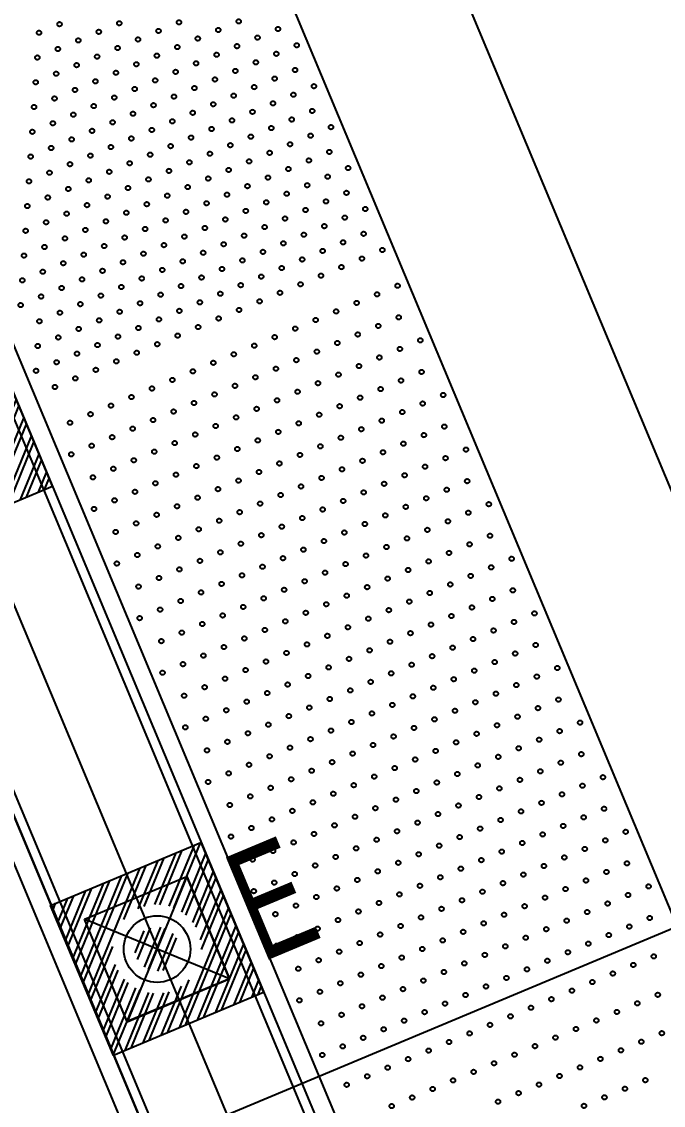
# Model space of a CAD drawing. Header units: millimetres. Extents: x 768159 to 833032, y -1374957 to -1225629.
# Drawn here: x 790421 to 791289, y -1316787 to -1315322 of the extents above; entities that cross this region are included whole.
import ezdxf
from ezdxf.enums import TextEntityAlignment as Align
from ezdxf.xclip import XClip

# ---------------------------------------------------------------- set-up
doc = ezdxf.new("R2010")
doc.units = ezdxf.units.MM
doc.header["$LTSCALE"] = 10
doc.header["$MEASUREMENT"] = 0
doc.header["$XCLIPFRAME"] = 0
doc.linetypes.add('ACAD_ISO05W100', pattern=[33, 24, -3, 0, -3, 0, -3])
doc.linetypes.add('CENTER', pattern=[50.8, 31.75, -6.35, 6.35, -6.35])
for name, color, linetype in [('I—平顶—分格线', 8, 'Continuous'), ('I—平顶—填充01(线状)', 8, 'Continuous'), ('I—平顶—暖通', 144, 'Continuous'), ('I—平顶—消防设施', 10, 'Continuous'), ('I—平顶—灯具', 62, 'Continuous'), ('I—平顶—造型', 122, 'Continuous')]:
    doc.layers.add(name, color=color, linetype=linetype)
doc.styles.add('平顶图图例(客房区A2）$0$XD2008', font='SIMYOU.TTF', dxfattribs={"width": 0.7})

# ---------------------------------------------------------------- blocks, each defined once
blk = doc.blocks.new('*U1700')
for p, q in [((269.01, 80.59), (3847.14, 80.59)), ((273.75, 75.85), (3842.4, 75.85)), ((273.75, 40.3), (3842.4, 40.3)), ((3847.14, 0), (269.01, 0)), ((3842.4, 4.74), (273.75, 4.74))]:
    blk.add_line(p, q)
blk = doc.blocks.new('应急照明灯')
at = {"ltscale": 250}
for p, q in [((-150, -150), (-150, 150)), ((-150, 150), (150, 150)), ((150, 150), (-150, -150)), ((150, -150), (-150, 150)), ((150, -150), (150, 150)), ((-150, -150), (150, -150))]:
    blk.add_line(p, q, dxfattribs=at)
blk.add_circle((0, 0), 90, dxfattribs=at)
at = {"style": '平顶图图例(客房区A2）$0$XD2008', "width": 0.7}
blk.add_text('E', height=300, dxfattribs=at).set_placement((338, -142.9), align=Align.CENTER)
blk = doc.blocks.new('4560')
at = {"layer": 'I—平顶—分格线', "color": 1}
for centre in [(-2960, -20), (-2880, -20), (-2800, -20), (-2720, -20), (-2640, -20), (-2560, -20), (-2480, -20), (-2400, -20), (-2320, -20), (-2240, -20), (-2160, -20), (-2080, -20), (-2920, -35), (-2840, -35), (-2760, -35), (-2680, -35), (-2600, -35), (-2520, -35), (-2440, -35), (-2360, -35), (-2280, -35), (-2200, -35), (-2120, -35), (-2960, -50), (-2880, -50), (-2800, -50), (-2720, -50), (-2640, -50), (-2560, -50), (-2480, -50), (-2400, -50), (-2320, -50), (-2240, -50), (-2160, -50), (-2080, -50), (-2920, -65), (-2840, -65), (-2760, -65), (-2680, -65), (-2600, -65), (-2520, -65), (-2440, -65), (-2360, -65), (-2280, -65), (-2200, -65), (-2120, -65), (-2960, -80), (-2880, -80), (-2800, -80), (-2720, -80), (-2640, -80), (-2560, -80), (-2480, -80), (-2400, -80), (-2320, -80), (-2240, -80), (-2160, -80), (-2080, -80), (-2920, -95), (-2840, -95), (-2760, -95), (-2680, -95), (-2600, -95), (-2520, -95), (-2440, -95), (-2360, -95), (-2280, -95), (-2200, -95), (-2120, -95), (-2960, -110), (-2880, -110), (-2800, -110), (-2720, -110), (-2640, -110), (-2560, -110), (-2480, -110), (-2400, -110), (-2320, -110), (-2240, -110), (-2160, -110), (-2080, -110), (-2920, -125), (-2840, -125), (-2760, -125), (-2680, -125), (-2600, -125), (-2520, -125), (-2440, -125), (-2360, -125), (-2280, -125), (-2200, -125), (-2120, -125), (-2960, -140), (-2880, -140), (-2800, -140), (-2720, -140), (-2640, -140), (-2560, -140), (-2480, -140), (-2400, -140), (-2320, -140), (-2240, -140), (-2160, -140), (-2080, -140), (-2920, -155), (-2840, -155), (-2760, -155), (-2680, -155), (-2600, -155), (-2520, -155), (-2440, -155), (-2360, -155), (-2280, -155), (-2200, -155), (-2120, -155), (-2960, -170), (-2880, -170), (-2800, -170), (-2720, -170), (-2640, -170), (-2560, -170), (-2480, -170), (-2400, -170), (-2320, -170), (-2240, -170), (-2160, -170), (-2080, -170), (-2920, -185), (-2840, -185), (-2760, -185), (-2680, -185), (-2600, -185), (-2520, -185), (-2440, -185), (-2360, -185), (-2280, -185), (-2200, -185), (-2120, -185), (-2960, -200), (-2880, -200), (-2800, -200), (-2720, -200), (-2640, -200), (-2560, -200), (-2480, -200), (-2400, -200), (-2320, -200), (-2240, -200), (-2160, -200), (-2080, -200), (-2920, -215), (-2840, -215), (-2760, -215), (-2680, -215), (-2600, -215), (-2520, -215), (-2440, -215), (-2360, -215), (-2280, -215), (-2200, -215), (-2120, -215), (-2960, -230), (-2880, -230), (-2800, -230), (-2720, -230), (-2640, -230), (-2560, -230), (-2480, -230), (-2400, -230), (-2320, -230), (-2240, -230), (-2160, -230), (-2080, -230), (-2920, -245), (-2840, -245), (-2760, -245), (-2680, -245), (-2600, -245), (-2520, -245), (-2440, -245), (-2360, -245), (-2280, -245), (-2200, -245), (-2120, -245), (-2960, -260), (-2880, -260), (-2800, -260), (-2720, -260), (-2640, -260), (-2560, -260), (-2480, -260), (-2400, -260), (-2320, -260), (-2240, -260), (-2160, -260), (-2080, -260), (-2920, -275), (-2840, -275), (-2760, -275), (-2680, -275), (-2600, -275), (-2520, -275), (-2440, -275), (-2360, -275), (-2280, -275), (-2200, -275), (-2120, -275), (-2960, -290), (-2880, -290), (-2800, -290), (-2720, -290), (-2640, -290), (-2560, -290), (-2480, -290), (-2400, -290), (-2320, -290), (-2240, -290), (-2160, -290), (-2080, -290), (-2920, -305), (-2840, -305), (-2760, -305), (-2680, -305), (-2600, -305), (-2520, -305), (-2440, -305), (-2360, -305), (-2280, -305), (-2200, -305), (-2120, -305), (-2960, -320), (-2880, -320), (-2800, -320), (-2720, -320), (-2640, -320), (-2560, -320), (-2480, -320), (-2400, -320), (-2320, -320), (-2240, -320), (-2160, -320), (-2080, -320), (-2920, -335), (-2840, -335), (-2760, -335), (-2680, -335), (-2600, -335), (-2520, -335), (-2440, -335), (-2360, -335), (-2280, -335), (-2200, -335), (-2120, -335), (-2960, -350), (-2880, -350), (-2800, -350), (-2720, -350), (-2640, -350), (-2560, -350), (-2480, -350), (-2400, -350), (-2320, -350), (-2240, -350), (-2160, -350), (-2080, -350), (-2920, -365), (-2840, -365), (-2760, -365), (-2680, -365), (-2600, -365), (-2520, -365), (-2440, -365), (-2360, -365), (-2280, -365), (-2200, -365), (-2120, -365), (-2960, -380), (-2880, -380), (-2800, -380), (-2720, -380), (-2640, -380), (-2560, -380), (-2480, -380), (-2400, -380), (-2320, -380), (-2240, -380), (-2160, -380), (-2080, -380), (-2920, -395), (-2840, -395), (-2760, -395), (-2680, -395), (-2600, -395), (-2520, -395), (-2440, -395), (-2360, -395), (-2280, -395), (-2200, -395), (-2120, -395), (-2960, -410), (-2880, -410), (-2800, -410), (-2720, -410), (-2640, -410), (-2560, -410), (-2480, -410), (-2400, -410), (-2320, -410), (-2240, -410), (-2160, -410), (-2080, -410), (-2920, -425), (-2840, -425), (-2760, -425), (-2680, -425), (-2600, -425), (-2520, -425), (-2440, -425), (-2360, -425), (-2280, -425), (-2200, -425), (-2120, -425), (-2960, -440), (-2880, -440), (-2800, -440), (-2720, -440), (-2640, -440), (-2560, -440), (-2480, -440), (-2400, -440), (-2320, -440), (-2240, -440), (-2160, -440), (-2080, -440), (-2920, -455), (-2840, -455), (-2760, -455), (-2680, -455), (-2600, -455), (-2520, -455), (-2440, -455), (-2360, -455), (-2280, -455), (-2200, -455), (-2120, -455), (-2960, -470), (-2880, -470), (-2800, -470), (-2720, -470), (-2640, -470), (-2560, -470), (-2480, -470), (-2400, -470), (-2320, -470), (-2240, -470), (-2160, -470), (-2080, -470), (-2920, -485), (-2840, -485), (-2760, -485), (-2680, -485), (-2600, -485), (-2520, -485), (-2440, -485), (-2360, -485), (-2280, -485), (-2200, -485), (-2120, -485), (-2960, -500), (-2880, -500), (-2800, -500), (-2720, -500), (-2640, -500), (-2560, -500), (-2480, -500), (-2400, -500), (-2320, -500), (-2240, -500), (-2160, -500), (-2080, -500), (-2920, -515), (-2840, -515), (-2760, -515), (-2680, -515), (-2600, -515), (-2520, -515), (-2440, -515), (-2360, -515), (-2280, -515), (-2200, -515), (-2120, -515), (-2960, -530), (-2880, -530), (-2800, -530), (-2720, -530), (-2640, -530), (-2560, -530), (-2480, -530), (-2400, -530), (-2320, -530), (-2240, -530), (-2160, -530), (-2080, -530), (-2920, -545), (-2840, -545), (-2760, -545), (-2680, -545), (-2600, -545), (-2520, -545), (-2440, -545), (-2360, -545), (-2280, -545), (-2200, -545), (-2120, -545), (-2960, -560), (-2880, -560), (-2800, -560), (-2720, -560), (-2640, -560), (-2560, -560), (-2480, -560), (-2400, -560), (-2320, -560), (-2240, -560), (-2160, -560), (-2080, -560), (-2920, -575), (-2840, -575), (-2760, -575), (-2680, -575), (-2600, -575), (-2520, -575), (-2440, -575), (-2360, -575), (-2280, -575), (-2200, -575), (-2120, -575), (-2880, -590), (-2800, -590), (-2720, -590), (-2640, -590), (-2560, -590), (-2480, -590), (-2400, -590), (-2320, -590), (-2240, -590), (-2160, -590), (-2080, -590), (-2840, -605), (-2760, -605), (-2680, -605), (-2600, -605), (-2520, -605), (-2440, -605), (-2360, -605), (-2280, -605), (-2200, -605), (-2120, -605), (-2800, -620), (-2720, -620), (-2640, -620), (-2560, -620), (-2480, -620), (-2400, -620), (-2320, -620), (-2240, -620), (-2160, -620), (-2080, -620), (-2760, -635), (-2680, -635), (-2600, -635), (-2520, -635), (-2440, -635), (-2360, -635), (-2280, -635), (-2200, -635), (-2120, -635), (-2720, -650), (-2640, -650), (-2560, -650), (-2480, -650), (-2400, -650), (-2320, -650), (-2240, -650), (-2160, -650), (-2080, -650), (-2680, -665), (-2600, -665), (-2520, -665), (-2440, -665), (-2360, -665), (-2280, -665), (-2200, -665), (-2120, -665), (-2640, -680), (-2560, -680), (-2480, -680), (-2400, -680), (-2320, -680), (-2240, -680), (-2160, -680), (-2080, -680), (-2600, -695), (-2520, -695), (-2440, -695), (-2360, -695), (-2280, -695), (-2200, -695), (-2120, -695), (-2560, -710), (-2480, -710), (-2400, -710), (-2320, -710), (-2240, -710), (-2160, -710), (-2080, -710), (-2520, -725), (-2440, -725), (-2360, -725), (-2280, -725), (-2200, -725), (-2120, -725), (-2560, -740), (-2480, -740), (-2400, -740), (-2320, -740), (-2240, -740), (-2160, -740), (-2080, -740), (-2520, -755), (-2440, -755), (-2360, -755), (-2280, -755), (-2200, -755), (-2120, -755), (-2480, -770), (-2400, -770), (-2320, -770), (-2240, -770), (-2160, -770), (-2080, -770), (-2440, -785), (-2360, -785), (-2280, -785), (-2200, -785), (-2120, -785), (-2400, -800), (-2320, -800), (-2240, -800), (-2160, -800), (-2360, -815), (-2280, -815), (-2200, -815), (-2120, -815), (-2320, -830), (-2240, -830), (-2160, -830), (-2280, -845), (-2200, -845), (-2120, -845), (-2240, -860), (-2160, -860), (-2200, -875), (-2120, -875), (-2160, -890)]:
    blk.add_circle(centre, 3, dxfattribs=at)
at = {"layer": 'I—平顶—分格线', "color": 3}
for centre in [(-2040, -35), (-1990, -50), (-2040, -65), (-1940, -65), (-1990, -80), (-1890, -80), (-2040, -95), (-1940, -95), (-1990, -110), (-1890, -110), (-2040, -125), (-1940, -125), (-1840, -125), (-1990, -140), (-1890, -140), (-2040, -155), (-1940, -155), (-1840, -155), (-1990, -170), (-1890, -170), (-2040, -185), (-1940, -185), (-1840, -185), (-1990, -200), (-1890, -200), (-2040, -215), (-1940, -215), (-1840, -215), (-1990, -230), (-1890, -230), (-2040, -245), (-1940, -245), (-1990, -260), (-1890, -260), (-2040, -275), (-1940, -275), (-1990, -290), (-1890, -290), (-2040, -305), (-1940, -305), (-1990, -320), (-1890, -320), (-2040, -335), (-1940, -335), (-1990, -350), (-2040, -365), (-1940, -365), (-1990, -380), (-2040, -395), (-1940, -395), (-1990, -410), (-2040, -425), (-1940, -425), (-1990, -440), (-2040, -455), (-1940, -455), (-1990, -470), (-2040, -485), (-1990, -500), (-2040, -515), (-1990, -530), (-2040, -545), (-1990, -560), (-2040, -575), (-2040, -605), (-2040, -635), (-2040, -665), (-2040, -695)]:
    blk.add_circle(centre, 3, dxfattribs=at)
blk = doc.blocks.new('30-1')
at = {"layer": 'I—平顶—分格线'}
for centre in [(-335, -1045.6), (-305, -1045.6), (-350, -1075.6), (-320, -1075.6), (-290, -1075.6), (-260, -1075.6), (-230, -1075.6), (-365, -1105.6), (-335, -1105.6), (-305, -1105.6), (-275, -1105.6), (-245, -1105.6), (-215, -1105.6), (-185, -1105.6), (-155, -1105.6), (-380, -1135.6), (-350, -1135.6), (-320, -1135.6), (-290, -1135.6), (-260, -1135.6), (-230, -1135.6), (-200, -1135.6), (-170, -1135.6), (-140, -1135.6), (-110, -1135.6), (-80, -1135.6), (-395, -1165.6), (-365, -1165.6), (-335, -1165.6), (-305, -1165.6), (-275, -1165.6), (-245, -1165.6), (-215, -1165.6), (-185, -1165.6), (-155, -1165.6), (-125, -1165.6), (-95, -1165.6), (-65, -1165.6), (-35, -1165.6), (-410, -1195.6), (-380, -1195.6), (-350, -1195.6), (-320, -1195.6), (-290, -1195.6), (-260, -1195.6), (-230, -1195.6), (-200, -1195.6), (-170, -1195.6), (-140, -1195.6), (-110, -1195.6), (-80, -1195.6), (-50, -1195.6), (-20, -1195.6), (-425, -1225.6), (-395, -1225.6), (-365, -1225.6), (-335, -1225.6), (-305, -1225.6), (-275, -1225.6), (-245, -1225.6), (-215, -1225.6), (-185, -1225.6), (-155, -1225.6), (-125, -1225.6), (-95, -1225.6), (-65, -1225.6), (-35, -1225.6), (-440, -1255.6), (-410, -1255.6), (-380, -1255.6), (-350, -1255.6), (-320, -1255.6), (-290, -1255.6), (-260, -1255.6), (-230, -1255.6), (-200, -1255.6), (-170, -1255.6), (-140, -1255.6), (-110, -1255.6), (-80, -1255.6), (-50, -1255.6), (-20, -1255.6), (-455, -1285.6), (-425, -1285.6), (-395, -1285.6), (-365, -1285.6), (-335, -1285.6), (-305, -1285.6), (-275, -1285.6), (-245, -1285.6), (-215, -1285.6), (-185, -1285.6), (-155, -1285.6), (-125, -1285.6), (-95, -1285.6), (-65, -1285.6), (-35, -1285.6), (-470, -1315.6), (-440, -1315.6), (-410, -1315.6), (-380, -1315.6), (-350, -1315.6), (-320, -1315.6), (-290, -1315.6), (-260, -1315.6), (-230, -1315.6), (-200, -1315.6), (-170, -1315.6), (-140, -1315.6), (-110, -1315.6), (-80, -1315.6), (-50, -1315.6), (-20, -1315.6), (-485, -1345.6), (-455, -1345.6), (-425, -1345.6), (-395, -1345.6), (-365, -1345.6), (-335, -1345.6), (-305, -1345.6), (-275, -1345.6), (-245, -1345.6), (-215, -1345.6), (-185, -1345.6), (-155, -1345.6), (-125, -1345.6), (-95, -1345.6), (-65, -1345.6), (-35, -1345.6), (-500, -1375.6), (-470, -1375.6), (-440, -1375.6), (-410, -1375.6), (-380, -1375.6), (-350, -1375.6), (-320, -1375.6), (-290, -1375.6), (-260, -1375.6), (-230, -1375.6), (-200, -1375.6), (-170, -1375.6), (-140, -1375.6), (-110, -1375.6), (-80, -1375.6), (-50, -1375.6), (-20, -1375.6), (-485, -1405.6), (-455, -1405.6), (-425, -1405.6), (-395, -1405.6), (-365, -1405.6), (-335, -1405.6), (-305, -1405.6), (-275, -1405.6), (-245, -1405.6), (-215, -1405.6), (-185, -1405.6), (-155, -1405.6), (-125, -1405.6), (-95, -1405.6), (-65, -1405.6), (-35, -1405.6), (-500, -1435.6), (-470, -1435.6), (-440, -1435.6), (-410, -1435.6), (-380, -1435.6), (-350, -1435.6), (-320, -1435.6), (-290, -1435.6), (-260, -1435.6), (-230, -1435.6), (-200, -1435.6), (-170, -1435.6), (-140, -1435.6), (-110, -1435.6), (-80, -1435.6), (-50, -1435.6), (-20, -1435.6), (-515, -1465.6), (-485, -1465.6), (-455, -1465.6), (-425, -1465.6), (-395, -1465.6), (-365, -1465.6), (-335, -1465.6), (-305, -1465.6), (-275, -1465.6), (-245, -1465.6), (-215, -1465.6), (-185, -1465.6), (-155, -1465.6), (-125, -1465.6), (-95, -1465.6), (-65, -1465.6), (-35, -1465.6), (-530, -1495.6), (-500, -1495.6), (-470, -1495.6), (-440, -1495.6), (-410, -1495.6), (-380, -1495.6), (-350, -1495.6), (-320, -1495.6), (-290, -1495.6), (-260, -1495.6), (-230, -1495.6), (-200, -1495.6), (-170, -1495.6), (-140, -1495.6), (-110, -1495.6), (-80, -1495.6), (-50, -1495.6), (-20, -1495.6), (-545, -1525.6), (-515, -1525.6), (-485, -1525.6), (-455, -1525.6), (-425, -1525.6), (-395, -1525.6), (-365, -1525.6), (-335, -1525.6), (-305, -1525.6), (-275, -1525.6), (-245, -1525.6), (-215, -1525.6), (-185, -1525.6), (-155, -1525.6), (-125, -1525.6), (-95, -1525.6), (-65, -1525.6), (-35, -1525.6), (-560, -1555.6), (-530, -1555.6), (-500, -1555.6), (-470, -1555.6), (-440, -1555.6), (-410, -1555.6), (-380, -1555.6), (-350, -1555.6), (-320, -1555.6), (-290, -1555.6), (-260, -1555.6), (-230, -1555.6), (-200, -1555.6), (-170, -1555.6), (-140, -1555.6), (-110, -1555.6), (-80, -1555.6), (-50, -1555.6), (-20, -1555.6), (-575, -1585.6), (-545, -1585.6), (-515, -1585.6), (-485, -1585.6), (-455, -1585.6), (-425, -1585.6), (-395, -1585.6), (-365, -1585.6), (-335, -1585.6), (-305, -1585.6), (-275, -1585.6), (-245, -1585.6), (-215, -1585.6), (-185, -1585.6), (-155, -1585.6), (-125, -1585.6), (-95, -1585.6), (-65, -1585.6), (-35, -1585.6), (-590, -1615.6), (-560, -1615.6), (-530, -1615.6), (-500, -1615.6), (-470, -1615.6), (-440, -1615.6), (-410, -1615.6), (-380, -1615.6), (-350, -1615.6), (-320, -1615.6), (-290, -1615.6), (-260, -1615.6), (-230, -1615.6), (-200, -1615.6), (-170, -1615.6), (-140, -1615.6), (-110, -1615.6), (-80, -1615.6), (-50, -1615.6), (-20, -1615.6), (-605, -1645.6), (-575, -1645.6), (-545, -1645.6), (-515, -1645.6), (-485, -1645.6), (-455, -1645.6), (-425, -1645.6), (-395, -1645.6), (-365, -1645.6), (-335, -1645.6), (-305, -1645.6), (-275, -1645.6), (-245, -1645.6), (-215, -1645.6), (-185, -1645.6), (-155, -1645.6), (-125, -1645.6), (-95, -1645.6), (-65, -1645.6), (-35, -1645.6), (-620, -1675.6), (-590, -1675.6), (-560, -1675.6), (-530, -1675.6), (-500, -1675.6), (-470, -1675.6), (-440, -1675.6), (-410, -1675.6), (-380, -1675.6), (-350, -1675.6), (-320, -1675.6), (-290, -1675.6), (-260, -1675.6), (-230, -1675.6), (-200, -1675.6), (-170, -1675.6), (-140, -1675.6), (-110, -1675.6), (-80, -1675.6), (-50, -1675.6), (-20, -1675.6), (-635, -1705.6), (-605, -1705.6), (-575, -1705.6), (-545, -1705.6), (-515, -1705.6), (-485, -1705.6), (-455, -1705.6), (-425, -1705.6), (-395, -1705.6), (-365, -1705.6), (-335, -1705.6), (-305, -1705.6), (-275, -1705.6), (-245, -1705.6), (-215, -1705.6), (-185, -1705.6), (-155, -1705.6), (-125, -1705.6), (-95, -1705.6), (-65, -1705.6), (-35, -1705.6), (-650, -1735.6), (-620, -1735.6), (-590, -1735.6), (-560, -1735.6), (-530, -1735.6), (-500, -1735.6), (-470, -1735.6), (-440, -1735.6), (-410, -1735.6), (-380, -1735.6), (-350, -1735.6), (-320, -1735.6), (-290, -1735.6), (-260, -1735.6), (-230, -1735.6), (-200, -1735.6), (-170, -1735.6), (-140, -1735.6), (-110, -1735.6), (-80, -1735.6), (-50, -1735.6), (-20, -1735.6), (-635, -1765.6), (-605, -1765.6), (-575, -1765.6), (-545, -1765.6), (-515, -1765.6), (-485, -1765.6), (-455, -1765.6), (-425, -1765.6), (-395, -1765.6), (-365, -1765.6), (-335, -1765.6), (-305, -1765.6), (-275, -1765.6), (-245, -1765.6), (-215, -1765.6), (-185, -1765.6), (-155, -1765.6), (-125, -1765.6), (-95, -1765.6), (-65, -1765.6), (-35, -1765.6), (-650, -1795.6), (-620, -1795.6), (-590, -1795.6), (-560, -1795.6), (-530, -1795.6), (-500, -1795.6), (-470, -1795.6), (-440, -1795.6), (-410, -1795.6), (-380, -1795.6), (-350, -1795.6), (-320, -1795.6), (-290, -1795.6), (-260, -1795.6), (-230, -1795.6), (-200, -1795.6), (-170, -1795.6), (-140, -1795.6), (-110, -1795.6), (-80, -1795.6), (-50, -1795.6), (-20, -1795.6), (-665, -1825.6), (-635, -1825.6), (-605, -1825.6), (-575, -1825.6), (-545, -1825.6), (-515, -1825.6), (-485, -1825.6), (-455, -1825.6), (-425, -1825.6), (-395, -1825.6), (-365, -1825.6), (-335, -1825.6), (-305, -1825.6), (-275, -1825.6), (-245, -1825.6), (-215, -1825.6), (-185, -1825.6), (-155, -1825.6), (-125, -1825.6), (-95, -1825.6), (-65, -1825.6), (-35, -1825.6), (-680, -1855.6), (-650, -1855.6), (-620, -1855.6), (-590, -1855.6), (-560, -1855.6), (-530, -1855.6), (-500, -1855.6), (-470, -1855.6), (-440, -1855.6), (-410, -1855.6), (-380, -1855.6), (-350, -1855.6), (-320, -1855.6), (-290, -1855.6), (-260, -1855.6), (-230, -1855.6), (-200, -1855.6), (-170, -1855.6), (-140, -1855.6), (-110, -1855.6), (-80, -1855.6), (-50, -1855.6), (-20, -1855.6), (-695, -1885.6), (-665, -1885.6), (-635, -1885.6), (-605, -1885.6), (-575, -1885.6), (-545, -1885.6), (-515, -1885.6), (-485, -1885.6), (-455, -1885.6), (-425, -1885.6), (-395, -1885.6), (-365, -1885.6), (-335, -1885.6), (-305, -1885.6), (-275, -1885.6), (-245, -1885.6), (-215, -1885.6), (-185, -1885.6), (-155, -1885.6), (-125, -1885.6), (-95, -1885.6), (-65, -1885.6), (-35, -1885.6), (-710, -1915.6), (-680, -1915.6), (-650, -1915.6), (-620, -1915.6), (-590, -1915.6), (-560, -1915.6), (-530, -1915.6), (-500, -1915.6), (-470, -1915.6), (-440, -1915.6), (-410, -1915.6), (-380, -1915.6), (-350, -1915.6), (-320, -1915.6), (-290, -1915.6), (-260, -1915.6), (-230, -1915.6), (-200, -1915.6), (-170, -1915.6), (-140, -1915.6), (-110, -1915.6), (-80, -1915.6), (-50, -1915.6), (-20, -1915.6), (-725, -1945.6), (-695, -1945.6), (-665, -1945.6), (-635, -1945.6), (-605, -1945.6), (-575, -1945.6), (-545, -1945.6), (-515, -1945.6), (-485, -1945.6), (-455, -1945.6), (-425, -1945.6), (-395, -1945.6), (-365, -1945.6), (-335, -1945.6), (-305, -1945.6), (-275, -1945.6), (-245, -1945.6), (-215, -1945.6), (-185, -1945.6), (-155, -1945.6), (-125, -1945.6), (-95, -1945.6), (-65, -1945.6), (-35, -1945.6), (-740, -1975.6), (-710, -1975.6), (-680, -1975.6), (-650, -1975.6), (-620, -1975.6), (-590, -1975.6), (-560, -1975.6), (-530, -1975.6), (-500, -1975.6), (-470, -1975.6), (-440, -1975.6), (-410, -1975.6), (-380, -1975.6), (-350, -1975.6), (-320, -1975.6), (-290, -1975.6), (-260, -1975.6), (-230, -1975.6), (-200, -1975.6), (-170, -1975.6), (-140, -1975.6), (-110, -1975.6), (-80, -1975.6), (-50, -1975.6), (-20, -1975.6), (-755, -2005.6), (-725, -2005.6), (-695, -2005.6), (-665, -2005.6), (-635, -2005.6), (-605, -2005.6), (-575, -2005.6), (-545, -2005.6), (-515, -2005.6), (-485, -2005.6), (-455, -2005.6), (-425, -2005.6), (-395, -2005.6), (-365, -2005.6), (-335, -2005.6), (-305, -2005.6), (-275, -2005.6), (-245, -2005.6), (-215, -2005.6), (-185, -2005.6), (-155, -2005.6), (-125, -2005.6), (-95, -2005.6), (-65, -2005.6), (-35, -2005.6), (-770, -2035.6), (-740, -2035.6), (-710, -2035.6), (-680, -2035.6), (-650, -2035.6), (-620, -2035.6), (-590, -2035.6), (-560, -2035.6), (-530, -2035.6), (-500, -2035.6), (-470, -2035.6), (-440, -2035.6), (-410, -2035.6), (-380, -2035.6), (-350, -2035.6), (-320, -2035.6), (-290, -2035.6), (-260, -2035.6), (-230, -2035.6), (-200, -2035.6), (-170, -2035.6), (-140, -2035.6), (-110, -2035.6), (-80, -2035.6), (-50, -2035.6), (-20, -2035.6), (-785, -2065.6), (-755, -2065.6), (-725, -2065.6), (-695, -2065.6), (-665, -2065.6), (-635, -2065.6), (-605, -2065.6), (-575, -2065.6), (-545, -2065.6), (-515, -2065.6), (-485, -2065.6), (-455, -2065.6), (-425, -2065.6), (-395, -2065.6), (-365, -2065.6), (-335, -2065.6), (-305, -2065.6), (-275, -2065.6), (-245, -2065.6), (-215, -2065.6), (-185, -2065.6), (-155, -2065.6), (-125, -2065.6), (-95, -2065.6), (-65, -2065.6), (-35, -2065.6), (-800, -2095.6), (-770, -2095.6), (-740, -2095.6), (-710, -2095.6), (-680, -2095.6), (-650, -2095.6), (-620, -2095.6), (-590, -2095.6), (-560, -2095.6), (-530, -2095.6), (-500, -2095.6), (-470, -2095.6), (-440, -2095.6), (-410, -2095.6), (-380, -2095.6), (-350, -2095.6), (-320, -2095.6), (-290, -2095.6), (-260, -2095.6), (-230, -2095.6), (-200, -2095.6), (-170, -2095.6), (-140, -2095.6), (-110, -2095.6), (-80, -2095.6), (-50, -2095.6), (-20, -2095.6)]:
    blk.add_circle(centre, 3, dxfattribs=at)

msp = doc.modelspace()

# ---------------------------------------------------------------- hatches: boundary and pattern name
at = {"layer": 'I—平顶—填充01(线状)', "extrusion": (0.000109945, 4.5974e-05, 1)}
h = msp.add_hatch(dxfattribs=at)
h.set_pattern_fill('ANSI32', color=256, scale=50, angle=0.0069)
h.set_pattern_definition([(67.696116, (788037.75, -1347464.275), (-17.3472, 7.115979), []), (67.696116, (788045.904, -1347460.864), (-17.3472, 7.115979), [])])
h.paths.add_polyline_path([(790377.5, -1315747.3), (790174.5, -1315832.2), (790259.4, -1316035.2), (790462.4, -1315950.3)])
edge = h.paths.add_edge_path(flags=16)
edge.add_arc((790318.5, -1315891.2), 60, 247.2435, 427.2435)
edge = h.paths.add_edge_path(flags=16)
edge.add_arc((790318.5, -1315891.2), 60, 67.2435, 247.2435, ccw=False)
edge = h.paths.add_edge_path(flags=16)
edge.add_arc((790318.5, -1315891.2), 30, 247.2435, 427.2435, ccw=False)
edge.add_arc((790318.5, -1315891.2), 30, 67.2435, 247.2435, ccw=False)
h = msp.add_hatch(dxfattribs=at)
h.set_pattern_fill('ANSI32', color=256, scale=50, angle=0.0069)
h.set_pattern_definition([(67.696116, (791711.017, -1356248.94), (-17.3472, 7.115979), []), (67.696116, (791719.171, -1356245.53), (-17.3472, 7.115979), [])])
h.paths.add_polyline_path([(790747.9, -1316634.8), (790545, -1316719.7), (790460.1, -1316516.8), (790663.1, -1316431.9)])
edge = h.paths.add_edge_path(flags=16)
edge.add_arc((790604.1, -1316575.8), 60, -21.8515, 158.1485, ccw=False)
edge = h.paths.add_edge_path(flags=16)
edge.add_arc((790604.1, -1316575.8), 60, 158.1485, 338.1485)
edge = h.paths.add_edge_path(flags=16)
edge.add_arc((790604.1, -1316575.8), 30, -21.8515, 158.1485)
edge.add_arc((790604.1, -1316575.8), 30, 158.1485, 338.1485)

# ---------------------------------------------------------------- linework, layer by layer
at = {"layer": 'I—平顶—分格线', "extrusion": (0.000109945, 4.5974e-05, 1), "elevation": 26.2}
for points in [[(790785, -1314726.1), (794553.4, -1323737.3)], [(790582, -1314811), (794353.4, -1323829.1)], [(792348.5, -1324659.4), (788577.2, -1315641.2)], [(786685.3, -1318478.3), (791824, -1316329.3)]]:
    msp.add_lwpolyline(points, dxfattribs=at)
at = {"layer": 'I—平顶—消防设施', "linetype": 'ACAD_ISO05W100', "extrusion": (0.000109945, 4.5974e-05, 1), "const_width": 20, "elevation": 26.2}
msp.add_lwpolyline([(791056.1, -1314467.2), (786000.5, -1316581.6)], dxfattribs=at)
at = {"layer": 'I—平顶—造型', "extrusion": (0.000109945, 4.5974e-05, 1)}
for p, q in [((790097.7, -1315013.5, 103.4), (793866.1, -1324024.7, -0.2)), ((790071.7, -1315016.2, 103.5), (793843.1, -1324034.4, -0.2)), ((789871.7, -1315108, 103.4), (793640.1, -1324119.3, -0.2)), ((789848.6, -1315117.6, 103.4), (793617, -1324128.9, -0.2))]:
    msp.add_line(p, q, dxfattribs=at)
for points, elevation in [([(791089.6, -1314547.2), (786033.9, -1316661.5)], 26.2), ([(787085.2, -1316273), (790854.1, -1325284.3)], -25.6)]:
    msp.add_lwpolyline(points, dxfattribs=dict(at, elevation=elevation))
for points, elevation in [([(790377.5, -1315747.3), (790174.5, -1315832.2), (790259.4, -1316035.2), (790462.4, -1315950.3)], 26.5), ([(790747.9, -1316634.8), (790545, -1316719.7), (790460.1, -1316516.8), (790663.1, -1316431.9)], 0.4), ([(790505.9, -1316535.6), (790644.2, -1316477.7), (790702.1, -1316616.1), (790563.7, -1316674)], 0.4)]:
    msp.add_lwpolyline(points, close=True, dxfattribs=dict(at, elevation=elevation))

# ---------------------------------------------------------------- block references
at = {"layer": 'I—平顶—分格线', "extrusion": (0.000109945, 4.5974e-05, 1)}
ref = msp.add_blockref('30-1', (790350.1, -1314243.4, 26.2), dxfattribs=dict(at, rotation=22.69420997310895))
XClip(ref).set_block_clipping_path([(-520.1226587122, -1515.9431347148), (-5.0346496075, -613.1325924651)])
at = {"layer": 'I—平顶—分格线', "extrusion": (0.000109949, 4.59643e-05, 1)}
ref = msp.add_blockref('4560', (792089.4, -1318402.5, 26.2), dxfattribs=dict(at, rotation=292.6891386025158))
XClip(ref).set_block_clipping_path([(-2983.6667656381, -520.1305741113), (8114.6075817671, -5.0387951885)])
at = {"layer": 'I—平顶—分格线', "extrusion": (0.000109945, 4.5974e-05, 1)}
ref = msp.add_blockref('4560', (791374.4, -1318701.4, 26.2), dxfattribs=dict(at, rotation=292.694209973109))
XClip(ref).set_block_clipping_path([(-753608.91105483, -567331.4185784138), (-753307.6957494107, -564354.3601509184), (-754675.7046306417, -564215.9466042155), (-754976.919936061, -567193.005031711)])
at = {"layer": 'I—平顶—暖通', "extrusion": (0.000109945, 4.5974e-05, 1), "xscale": 2.729779411674137, "yscale": 2.729779411674137, "zscale": 2.729779411674137, "rotation": 292.6962276811273}
msp.add_blockref('*U1700', (789588.3, -1314430.5, -25.6), dxfattribs=at)
at = {"layer": 'I—平顶—灯具', "linetype": 'CENTER', "ltscale": 0.002, "extrusion": (0.000109945, 4.5974e-05, 1), "xscale": 0.4999999999999994, "yscale": 0.4999999999999994, "zscale": 0.4999999999999994, "rotation": 22.69602048676465}
msp.add_blockref('应急照明灯', (790604, -1316575.9, 0.4), dxfattribs=at)

doc.saveas('drawing.dxf')
